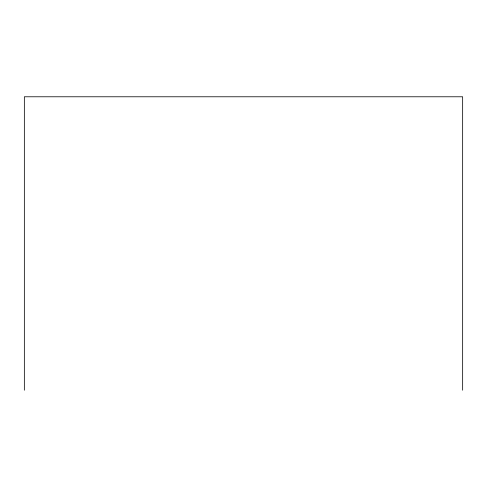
<?xml version="1.0" encoding="UTF-8"?>
<svg xmlns="http://www.w3.org/2000/svg" width="487" height="487" viewBox="0 0 487 487"><rect width="100%" height="100%" fill="white"/><g stroke="black" fill="none" stroke-linecap="round" stroke-linejoin="round"><path stroke-width="0.73" d="M462.65 390.221L462.65 96.779L24.35 96.779L24.35 390.221"/></g></svg>
